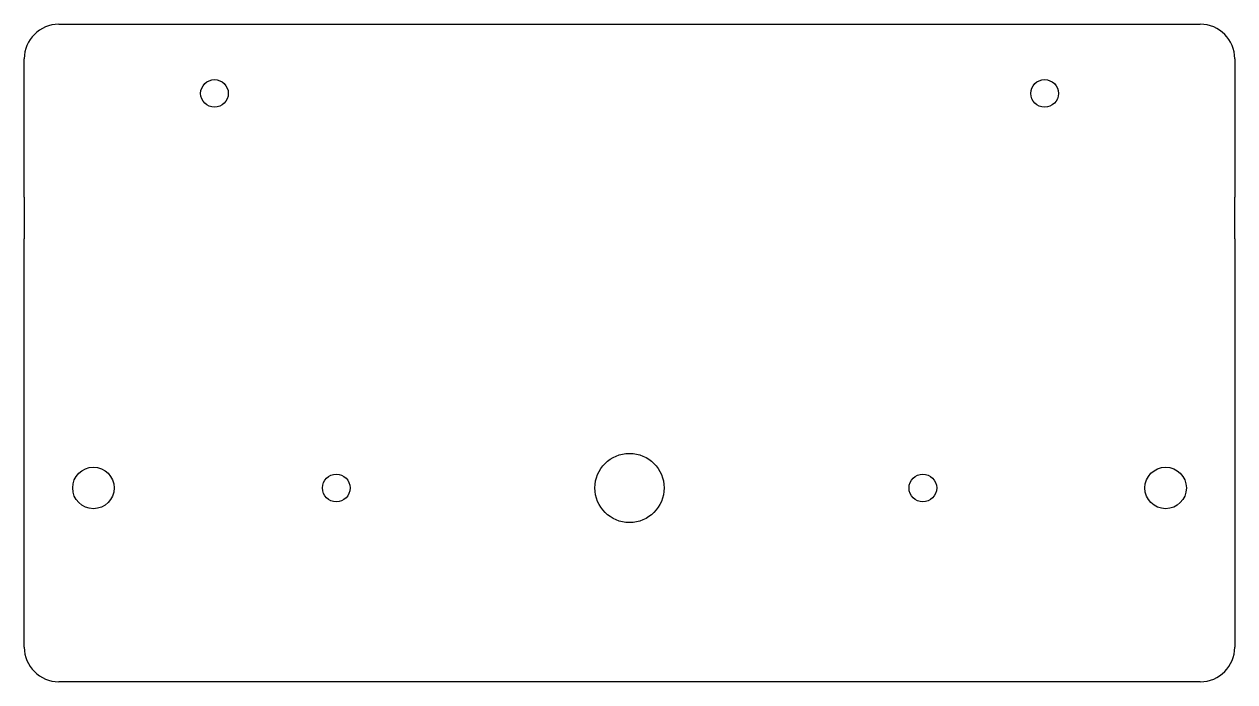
# Model space of a CAD drawing. Extents: x 0 to 2826, y 0 to 813.
# Drawn here: x 509.8 to 684.8, y 170.8 to 265.8 of the extents above; entities that cross this region are included whole.
import ezdxf

# ---------------------------------------------------------------- set-up
doc = ezdxf.new("R2010")
doc.units = 0
doc.layers.get('0').update_dxf_attribs({"linetype": 'CONTINUOUS'})

msp = doc.modelspace()

# ---------------------------------------------------------------- linework, layer by layer
at = {"color": 7, "linetype": 'Continuous'}
for p, q in [((514.84, 265.83), (679.84, 265.83)), ((509.84, 249.83), (509.84, 260.83)), ((684.84, 260.83), (684.84, 249.83)), ((509.84, 240.83), (509.84, 249.83)), ((684.84, 249.83), (684.84, 240.83)), ((509.84, 240.83), (509.84, 234.83)), ((684.84, 234.83), (684.84, 240.83)), ((509.84, 175.83), (509.84, 234.83)), ((684.84, 234.83), (684.84, 175.83)), ((679.84, 170.83), (514.84, 170.83))]:
    msp.add_line(p, q, dxfattribs=at)
for centre, radius in [((537.34, 255.83), 2), ((657.34, 255.83), 2), ((597.34, 198.83), 5), ((519.84, 198.83), 3), ((674.84, 198.83), 3), ((554.94, 198.83), 2), ((639.74, 198.83), 2)]:
    msp.add_circle(centre, radius, dxfattribs=at)
for centre, start, end in [((514.84, 260.83), 90, 180), ((679.84, 260.83), 0, 90), ((514.84, 175.83), 180, 270), ((679.84, 175.83), 270, 0)]:
    msp.add_arc(centre, 5, start, end, dxfattribs=at)

doc.saveas('drawing.dxf')
